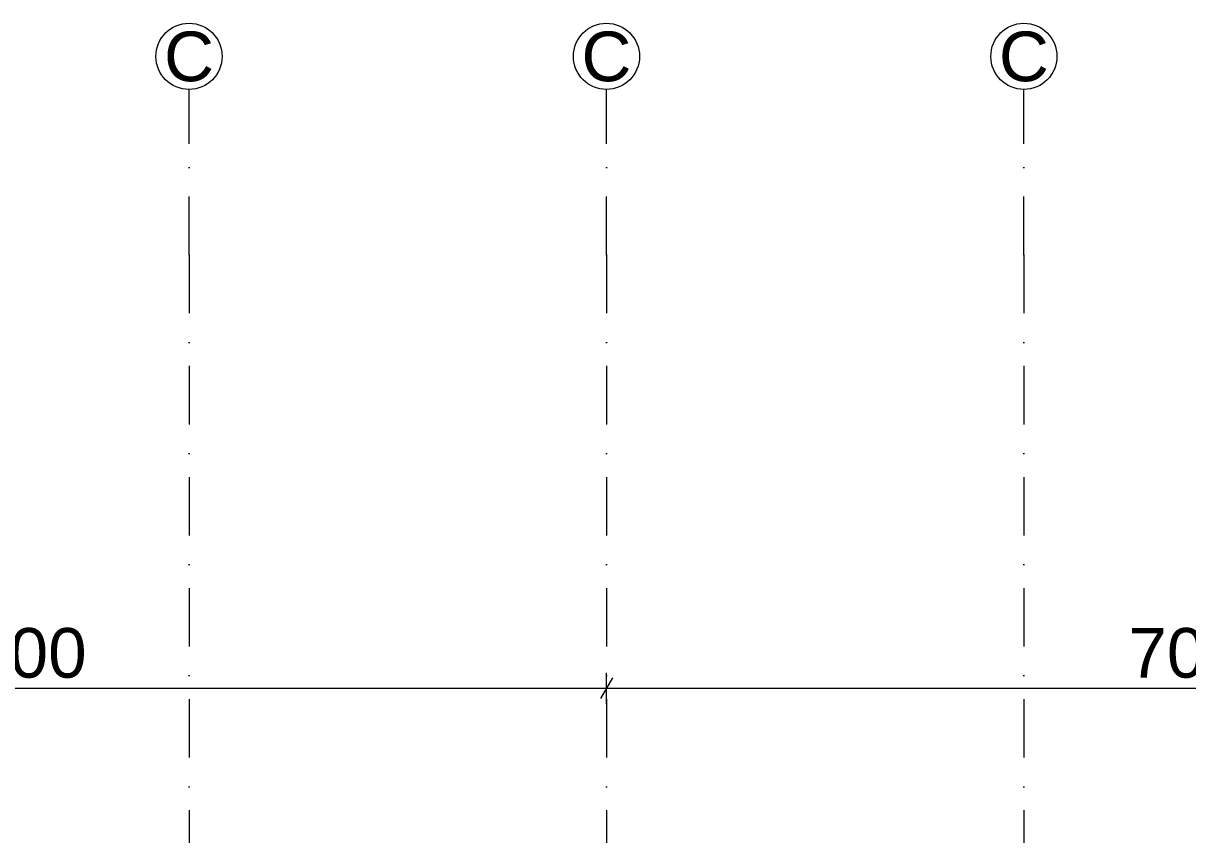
# Model space of a CAD drawing. Header units: centimetres. Extents: x -2083 to 1540, y -695 to 1912.
# Drawn here: x -649 to 56, y 1421 to 1912 of the extents above; entities that cross this region are included whole.
import ezdxf
from ezdxf.enums import TextEntityAlignment as Align

# ---------------------------------------------------------------- set-up
doc = ezdxf.new("R2010")
doc.units = ezdxf.units.CM
doc.header["$MEASUREMENT"] = 0
doc.linetypes.add('Dot & Dashed', pattern=[67.027776, 35.277777, -17.638888, 0, -14.111111])
doc.layers.add('оси', color=7, linetype='Continuous')
doc.layers.add('размери', color=7, linetype='Continuous')
doc.styles.add('GENERATED_STYLE_1', font='arial.ttf')
doc.dimstyles.new('GENERATED_STYLE__4', dxfattribs={"dimtxt": 30, "dimasz": 9.5, "dimexe": 0.18, "dimexo": 0.0625, "dimgap": 0, "dimtad": 1, "dimtih": 1, "dimtoh": 1, "dimzin": 0, "dimdsep": 46, "dimtxsty": 'GENERATED_STYLE_1', "dimblk": 'ARROWHEAD_2', "dimblk1": 'ARROWHEAD_2', "dimblk2": 'ARROWHEAD_2', "dimcen": 0.09, "dimse1": 1, "dimse2": 1, "dimclrd": 151, "dimclre": 151, "dimclrt": 7, "dimazin": 0, "dimtfac": 1, "dimtdec": 4, "dimtmove": 0, "dimatfit": 3, "dimfxl": 0, "dimtolj": 1, "dimtzin": 0, "dimarcsym": 0})

# ---------------------------------------------------------------- blocks, each defined once
blk = doc.blocks.new('Standard grid marker[12]', base_point=(-295.77, 1871.6))
at = {"layer": 'оси', "color": 102, "linetype": 'Dot & Dashed', "lineweight": 15}
for q in [(-295.77, 1871.6), (-295.77, -467.82)]:
    blk.add_line((-295.77, 1771.6), q, dxfattribs=at)
at = {"layer": 'оси', "color": 7, "linetype": 'Continuous', "lineweight": 5}
blk.add_circle((-295.77, 1891.6), 20, dxfattribs=at)
at = {"layer": 'оси', "color": 102, "linetype": 'Dot & Dashed', "lineweight": 15}
blk.add_point((-295.77, 1771.6), dxfattribs=at)
blk.add_point((-295.77, 1771.6), dxfattribs=at)
at = {"layer": 'оси', "color": 7, "lineweight": 30, "style": 'GENERATED_STYLE_1'}
for tag, p in [('AC_MarkerText_1_0', (-295.77, 1906.6)), ('AC_MarkerText_1_1', (-295.77, -572.82))]:
    blk.add_attdef(tag, text='', height=30, rotation=360, dxfattribs=at).set_placement(p, align=Align.TOP_CENTER)
blk = doc.blocks.new('Standard grid marker[20]', base_point=(-548.27, 1871.6))
at = {"layer": 'оси', "color": 102, "linetype": 'Dot & Dashed', "lineweight": 15}
for q in [(-548.27, 1871.6), (-548.27, -467.82)]:
    blk.add_line((-548.27, 1771.6), q, dxfattribs=at)
at = {"layer": 'оси', "color": 7, "linetype": 'Continuous', "lineweight": 5}
blk.add_circle((-548.27, 1891.6), 20, dxfattribs=at)
at = {"layer": 'оси', "color": 102, "linetype": 'Dot & Dashed', "lineweight": 15}
blk.add_point((-548.27, 1771.6), dxfattribs=at)
blk.add_point((-548.27, 1771.6), dxfattribs=at)
at = {"layer": 'оси', "color": 7, "lineweight": 30, "style": 'GENERATED_STYLE_1'}
for tag, p in [('AC_MarkerText_1_0', (-548.27, 1906.6)), ('AC_MarkerText_1_1', (-548.27, -572.82))]:
    blk.add_attdef(tag, text='', height=30, rotation=360, dxfattribs=at).set_placement(p, align=Align.TOP_CENTER)
blk = doc.blocks.new('Standard grid marker[21]', base_point=(-43.27, 1871.6))
at = {"layer": 'оси', "color": 102, "linetype": 'Dot & Dashed', "lineweight": 15}
for q in [(-43.27, 1871.6), (-43.27, -447.82)]:
    blk.add_line((-43.27, 1771.6), q, dxfattribs=at)
at = {"layer": 'оси', "color": 7, "linetype": 'Continuous', "lineweight": 5}
blk.add_circle((-43.27, 1891.6), 20, dxfattribs=at)
at = {"layer": 'оси', "color": 102, "linetype": 'Dot & Dashed', "lineweight": 15}
blk.add_point((-43.27, 1771.6), dxfattribs=at)
blk.add_point((-43.27, 1771.6), dxfattribs=at)
at = {"layer": 'оси', "color": 7, "lineweight": 30, "style": 'GENERATED_STYLE_1'}
for tag, p in [('AC_MarkerText_1_0', (-43.27, 1906.6)), ('AC_MarkerText_1_1', (-43.27, -552.82))]:
    blk.add_attdef(tag, text='', height=30, rotation=360, dxfattribs=at).set_placement(p, align=Align.TOP_CENTER)
blk = doc.blocks.new('*D93')
at = {"layer": 'размери', "color": 161, "linetype": 'Continuous', "lineweight": 13}
for p, q in [((-1692.16, 1515.91), (-1699.38, 1503.41)), ((-992.16, 1515.91), (-999.38, 1503.41))]:
    blk.add_line(p, q, dxfattribs=at)
at = {"layer": 'размери', "color": 151, "linetype": 'Continuous', "lineweight": 13}
for p, q in [((-1695.77, 1500.28), (-1695.77, 1519.03)), ((-995.77, 1500.28), (-995.77, 1519.03)), ((-1701.88, 1509.66), (-1695.77, 1509.66)), ((-1695.77, 1509.66), (-995.77, 1509.66)), ((-995.77, 1509.66), (-295.77, 1509.66))]:
    blk.add_line(p, q, dxfattribs=at)
at = {"layer": 'размери', "color": 7, "lineweight": 30, "insert": (-1380.09, 1515.66), "char_height": 30, "attachment_point": 7, "style": 'GENERATED_STYLE_1'}
blk.add_mtext('\\A1;{\\pql;\\fArial|b0|i0|c204|p0;\\W1.000000;700}', dxfattribs=at)
blk = doc.blocks.new('ARROWHEAD_2')
at = {"color": 0, "linetype": 'Continuous', "lineweight": 0}
for p, q in [((0, 0), (-1, 0)), ((-0.378, -0.655), (0.378, 0.655))]:
    blk.add_line(p, q, dxfattribs=at)
blk = doc.blocks.new('*D94')
at = {"layer": 'размери', "color": 161, "linetype": 'Continuous', "lineweight": 13}
for p, q in [((-992.16, 1515.91), (-999.38, 1503.41)), ((-292.16, 1515.91), (-299.38, 1503.41))]:
    blk.add_line(p, q, dxfattribs=at)
at = {"layer": 'размери', "color": 151, "linetype": 'Continuous', "lineweight": 13}
for p, q in [((-995.77, 1500.28), (-995.77, 1519.03)), ((-995.77, 1509.66), (-295.77, 1509.66))]:
    blk.add_line(p, q, dxfattribs=at)
at = {"layer": 'размери', "color": 7, "lineweight": 30, "insert": (-680.09, 1515.66), "char_height": 30, "attachment_point": 7, "style": 'GENERATED_STYLE_1'}
blk.add_mtext('\\A1;{\\pql;\\fArial|b0|i0|c204|p0;\\W1.000000;700}', dxfattribs=at)
blk = doc.blocks.new('*D95')
at = {"layer": 'размери', "color": 161, "linetype": 'Continuous', "lineweight": 13}
for p, q in [((-292.16, 1515.91), (-299.38, 1503.41)), ((407.84, 1515.91), (400.62, 1503.41))]:
    blk.add_line(p, q, dxfattribs=at)
at = {"layer": 'размери', "color": 151, "linetype": 'Continuous', "lineweight": 13}
for p, q in [((-295.77, 1500.28), (-295.77, 1519.03)), ((404.23, 1500.28), (404.23, 1519.03)), ((-995.77, 1509.66), (-295.77, 1509.66)), ((-295.77, 1509.66), (404.23, 1509.66))]:
    blk.add_line(p, q, dxfattribs=at)
at = {"layer": 'размери', "color": 7, "lineweight": 30, "insert": (19.91, 1515.66), "char_height": 30, "attachment_point": 7, "style": 'GENERATED_STYLE_1'}
blk.add_mtext('\\A1;{\\pql;\\fArial|b0|i0|c204|p0;\\W1.000000;700}', dxfattribs=at)

msp = doc.modelspace()

# ---------------------------------------------------------------- block references
at = {"layer": 'оси', "color": 8, "linetype": 'Continuous', "lineweight": 15}
ref = msp.add_blockref('Standard grid marker[20]', (-548.272, 1871.596), dxfattribs=at)
ref.add_attrib('AC_MarkerText_1', 'C', dxfattribs={"color": 7, "lineweight": 30, "height": 30, "rotation": 360, "style": 'GENERATED_STYLE_1'}).set_placement((-548.272, 1906.596), align=Align.TOP_CENTER)
ref = msp.add_blockref('Standard grid marker[12]', (-295.772, 1871.596), dxfattribs=at)
ref.add_attrib('AC_MarkerText_1', 'C', dxfattribs={"color": 7, "lineweight": 30, "height": 30, "rotation": 360, "style": 'GENERATED_STYLE_1'}).set_placement((-295.772, 1906.596), align=Align.TOP_CENTER)
ref = msp.add_blockref('Standard grid marker[21]', (-43.272, 1871.596), dxfattribs=at)
ref.add_attrib('AC_MarkerText_1', 'C', dxfattribs={"color": 7, "lineweight": 30, "height": 30, "rotation": 360, "style": 'GENERATED_STYLE_1'}).set_placement((-43.272, 1906.596), align=Align.TOP_CENTER)

# ---------------------------------------------------------------- dimensions: what is measured, and where the dimension line sits
at = {"layer": 'размери', "color": 151, "linetype": 'Continuous', "lineweight": 13}
for base, p1, p2, picture, middle in [((-995.772, 1509.658), (-1695.772, 1509.658), (-995.772, 1486.943), '*D93', (-1345.848, 1530.658)), ((-295.772, 1509.658), (-995.772, 1486.943), (-295.772, 1532.373), '*D94', (-645.848, 1530.658)), ((404.228, 1509.658), (-295.772, 1532.373), (404.228, 1532.373), '*D95', (54.152, 1530.658))]:
    dim = msp.add_linear_dim(base=base, p1=p1, p2=p2, dimstyle='GENERATED_STYLE__4', dxfattribs=at)
    dim.commit()
    dim.dimension.update_dxf_attribs({"geometry": picture, "text_midpoint": middle, "dimtype": 160})

doc.saveas('drawing.dxf')
